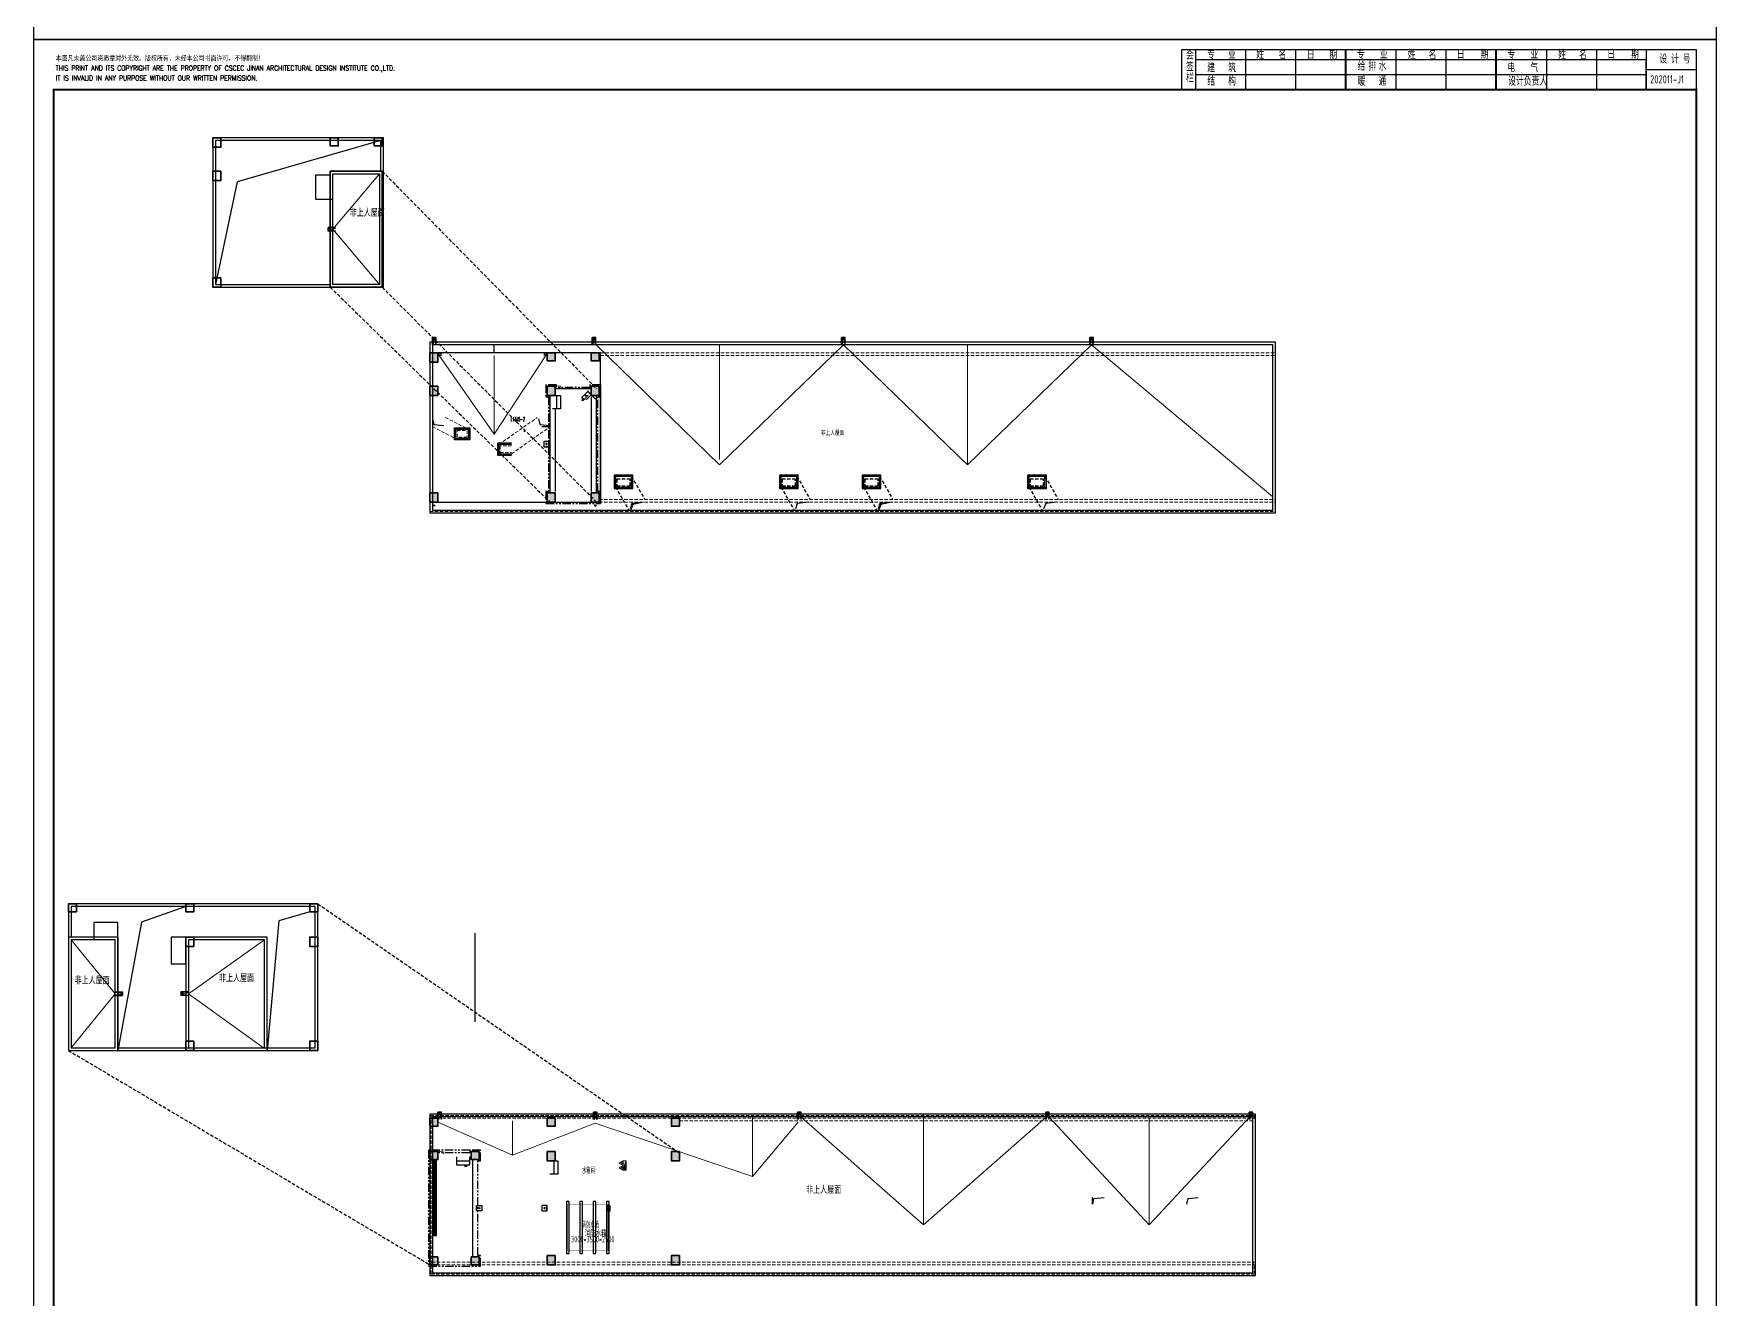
# Model space of a CAD drawing. Extents: x 196430 to 818205, y 904526 to 1974626.
# Drawn here: x 692055 to 818205, y 988390 to 1083315 of the extents above; entities that cross this region are included whole.
import ezdxf
from ezdxf.enums import TextEntityAlignment as Align

# ---------------------------------------------------------------- set-up
doc = ezdxf.new("R2010")
doc.units = 0
doc.header["$LTSCALE"] = 1000
doc.header["$MEASUREMENT"] = 0
doc.linetypes.add('arch-1#教学楼$0$( Hidden )', pattern=[0.375, 0.25, -0.125])
doc.linetypes.add('arch-1#教学楼$0$PHANTOM2', pattern=[1.25, 0.625, -0.125, 0.125, -0.125, 0.125, -0.125])
for name, color, linetype in [('arch', 8, 'Continuous'), ('arch-1#教学楼$0$0.25', 8, 'Continuous'), ('arch-1#教学楼$0$_0', 8, 'Continuous'), ('arch-1#教学楼$0$A-ANNO-TEXT', 8, 'Continuous'), ('arch-1#教学楼$0$A-FINI', 8, 'Continuous'), ('arch-1#教学楼$0$EQUIP_消防', 8, 'Continuous'), ('arch-1#教学楼$0$line', 8, 'Continuous'), ('arch-1#教学楼$0$LVTRY', 8, 'Continuous'), ('arch-1#教学楼$0$PUB_TEXT', 8, 'Continuous'), ('arch-1#教学楼$0$VPIPE-雨水', 8, 'Continuous'), ('arch-1#教学楼$0$WATER', 8, 'Continuous'), ('arch-1#教学楼$0$保温', 8, 'Continuous'), ('arch-1#教学楼$0$柱填充', 8, 'Continuous'), ('arch-1#教学楼$0$水箱', 8, 'Continuous'), ('arch-1#教学楼$0$虚线墙体', 8, 'Continuous'), ('EQUIP-安防', 3, 'Continuous'), ('FRAME', 7, 'Continuous'), ('LWIRE', 4, 'Continuous')]:
    doc.layers.add(name, color=color, linetype=linetype)
for name, color, linetype, lineweight in [('arch-1#教学楼$0$3T_GLASS', 8, 'Continuous', 0), ('arch-1#教学楼$0$AXIS', 8, 'Continuous', 25), ('arch-1#教学楼$0$GPS-TXT', 8, 'Continuous', 25), ('arch-1#教学楼$0$HV-fm', 8, 'Continuous', 18), ('arch-1#教学楼$0$PUB_TITLE', 8, 'Continuous', 25), ('arch-1#教学楼$0$WINDOW', 8, 'Continuous', 25), ('arch-1#教学楼$0$砼柱', 8, 'Continuous', 35), ('arch-1#教学楼$0$细线', 8, 'Continuous', 13), ('GPS-TXT', 7, 'Continuous', 25), ('PUB_TITLE', 4, 'Continuous', 25)]:
    doc.layers.add(name, color=color, linetype=linetype, lineweight=lineweight)
doc.styles.add('_TEL_DIM', font='chmltxt.shx', dxfattribs={"width": 0.7, "height": 3.5, "bigfont": 'chmlhz.shx'})
doc.styles.add('arch-1#教学楼$0$_TCH_DIM_T3', font='SIMPLEX', dxfattribs={"width": 0.706, "bigfont": 'GBCBIG'})
doc.styles.add('arch-1#教学楼$0$chml', font='gbenor.shx', dxfattribs={"bigfont": 'gbcbig.shx'})
doc.styles.add('arch-1#教学楼$0$Standard', font='gbenor.shx', dxfattribs={"bigfont": 'gbcbig.shx'})
doc.styles.add('chml', font='CHMLTXT', dxfattribs={"width": 0.7, "bigfont": 'CHMLHZ'})
doc.styles.add('FRAME-1', font='simhei.ttf')
doc.styles.add('FRAME-3', font='romans.shx', dxfattribs={"width": 0.7, "bigfont": 'hztxt.shx'})
doc.styles.get("Standard").update_dxf_attribs({"font": 'gbenor.shx', "bigfont": 'gbcbig.shx'})
doc.styles.add('ZJ_zm', font='tssdeng(2).shx', dxfattribs={"width": 0.75, "bigfont": 'tssdchn(2).shx'})
doc.linetypes.add('arch-1#教学楼$0$XH_LINE', pattern='A,2,-0.2,["XH",arch-1#教学楼$0$Standard,S=0.15,R=0,X=-0.15,Y=-0.08],-0.15', length=2.35)

# ---------------------------------------------------------------- blocks, each defined once
blk = doc.blocks.new('arch-1#教学楼$0$wateroutlet')
at = {"layer": 'arch-1#教学楼$0$WATER'}
for p, q in [((917915, 751106), (917915, 751666)), ((918187, 751666), (917915, 751666)), ((917915, 751506), (917999, 751506)), ((917938, 751642), (917938, 751506)), ((917938, 751642), (918162, 751642)), ((918004, 751546), (917959, 751106)), ((918092, 751548), (918148, 751106)), ((918099, 751506), (918187, 751506)), ((918162, 751642), (918162, 751506)), ((918187, 751106), (918187, 751666))]:
    blk.add_line(p, q, dxfattribs=at)
blk.add_circle((918048, 751572), 55, dxfattribs=at)
blk.add_arc((918048, 751547), 44, 0.7795, 180.7795, dxfattribs=at)
blk = doc.blocks.new('arch-1#教学楼$0$ise')
blk.add_lwpolyline([(2324202, 887242), (2324202, 886842), (2323802, 886842), (2323802, 887242)], close=True)
blk.add_lwpolyline([(2323802, 887242), (2324172, 887212), (2324172, 886872), (2323802, 886842)])
at = {"layer": 'arch-1#教学楼$0$VPIPE-雨水'}
blk.add_circle((2324002, 887042), 50, dxfattribs=at)
blk = doc.blocks.new('arch-1#教学楼$0$z55')
at = {"layer": 'arch-1#教学楼$0$砼柱', "lineweight": 35}
for points in [[(5532631, 52798), (5532031, 52798), (5532031, 52098), (5532631, 52098)], [(5541431, 52798), (5540831, 52798), (5540831, 52198), (5541431, 52198)], [(5544731, 52798), (5544131, 52798), (5544131, 52198), (5544731, 52198)], [(5532631, 50298), (5532031, 50298), (5532031, 49598), (5532631, 49598)], [(5541431, 50298), (5540831, 50298), (5540831, 49598), (5541431, 49598)], [(5544731, 50298), (5544131, 50298), (5544131, 49598), (5544731, 49598)], [(5532631, 42298), (5532031, 42298), (5532031, 41598), (5532631, 41598)], [(5541431, 42298), (5540831, 42298), (5540831, 41598), (5541431, 41598)], [(5544731, 42298), (5544131, 42298), (5544131, 41598), (5544731, 41598)]]:
    blk.add_lwpolyline(points, close=True, dxfattribs=at)
blk = doc.blocks.new('arch-1#教学楼$0$z66')
at = {"layer": 'arch-1#教学楼$0$砼柱', "lineweight": 35}
for points in [[(5532631, 32452), (5532031, 32452), (5532031, 31852), (5532631, 31852)], [(5541431, 32452), (5540831, 32452), (5540831, 31852), (5541431, 31852)], [(5550731, 32452), (5550131, 32452), (5550131, 31852), (5550731, 31852)], [(5532631, 29952), (5532031, 29952), (5532031, 29352), (5532631, 29352)], [(5535732, 29952), (5535132, 29952), (5535132, 29352), (5535732, 29352)], [(5541431, 29952), (5540831, 29952), (5540831, 29252), (5541431, 29252)], [(5550731, 29952), (5550131, 29952), (5550131, 29252), (5550731, 29252)], [(5532631, 22052), (5532031, 22052), (5532031, 21452), (5532631, 21452)], [(5535732, 22052), (5535132, 22052), (5535132, 21452), (5535732, 21452)], [(5541431, 22152), (5540831, 22152), (5540831, 21452), (5541431, 21452)], [(5550731, 22152), (5550131, 22152), (5550131, 21452), (5550731, 21452)]]:
    blk.add_lwpolyline(points, close=True, dxfattribs=at)
blk = doc.blocks.new('arch-1#教学楼$0$z77')
at = {"layer": 'arch-1#教学楼$0$砼柱', "lineweight": 35}
for points in [[(5532631, 12879), (5532031, 12879), (5532031, 12279), (5532631, 12279)], [(5541431, 12879), (5540831, 12879), (5540831, 12279), (5541431, 12279)], [(5544731, 12879), (5544131, 12879), (5544131, 12279), (5544731, 12279)], [(5532631, 10179), (5532031, 10179), (5532031, 9479), (5532631, 9479)], [(5541431, 10179), (5540831, 10179), (5540831, 9479), (5541431, 9479)], [(5544731, 10179), (5544131, 10179), (5544131, 9479), (5544731, 9479)], [(5532631, 2379), (5532031, 2379), (5532031, 1679), (5532631, 1679)], [(5541431, 2379), (5540831, 2379), (5540831, 1679), (5541431, 1679)], [(5544731, 2379), (5544131, 2379), (5544131, 1679), (5544731, 1679)]]:
    blk.add_lwpolyline(points, close=True, dxfattribs=at)
blk = doc.blocks.new('arch-1#教学楼$0$5zw')
at = {"layer": 'arch-1#教学楼$0$柱填充'}
h = blk.add_hatch(color=251, dxfattribs=at)
h.dxf.hatch_style = 1
h.paths.add_polyline_path([(5503037, 278635), (5502437, 278635), (5502437, 278035), (5503037, 278035)])
h.paths.add_polyline_path([(5503037, 276135), (5502437, 276135), (5502437, 275435), (5503037, 275435)])
h.paths.add_polyline_path([(5503037, 268135), (5502437, 268135), (5502437, 267435), (5503037, 267435)])
h.paths.add_polyline_path([(5499737, 278635), (5499137, 278635), (5499137, 278035), (5499737, 278035)])
h.paths.add_polyline_path([(5499737, 276135), (5499137, 276135), (5499137, 275435), (5499737, 275435)])
h.paths.add_polyline_path([(5499737, 268135), (5499137, 268135), (5499137, 267435), (5499737, 267435)])
h.paths.add_polyline_path([(5490937, 276135), (5490337, 276135), (5490337, 275435), (5490937, 275435)])
h.paths.add_polyline_path([(5490937, 278635), (5490337, 278635), (5490337, 277935), (5490937, 277935)])
h.paths.add_polyline_path([(5490937, 268135), (5490337, 268135), (5490337, 267435), (5490937, 267435)])
h = blk.add_hatch(color=251, dxfattribs=at)
h.dxf.hatch_style = 1
h.paths.add_polyline_path([(5509037, 221235), (5508437, 221235), (5508437, 220635), (5509037, 220635)])
h.paths.add_polyline_path([(5509037, 218735), (5508437, 218735), (5508437, 218035), (5509037, 218035)])
h.paths.add_polyline_path([(5509037, 210935), (5508437, 210935), (5508437, 210235), (5509037, 210235)])
h.paths.add_polyline_path([(5499737, 221235), (5499137, 221235), (5499137, 220635), (5499737, 220635)])
h.paths.add_polyline_path([(5499737, 218735), (5499137, 218735), (5499137, 218035), (5499737, 218035)])
h.paths.add_polyline_path([(5499737, 210935), (5499137, 210935), (5499137, 210235), (5499737, 210235)])
h.paths.add_polyline_path([(5494038, 218735), (5493438, 218735), (5493438, 218135), (5494038, 218135)])
h.paths.add_polyline_path([(5494038, 210835), (5493438, 210835), (5493438, 210235), (5494038, 210235)])
h.paths.add_polyline_path([(5490937, 218735), (5490337, 218735), (5490337, 218135), (5490937, 218135)])
h.paths.add_polyline_path([(5490937, 221235), (5490337, 221235), (5490337, 220635), (5490937, 220635)])
h.paths.add_polyline_path([(5490937, 210835), (5490337, 210835), (5490337, 210235), (5490937, 210235)])
h = blk.add_hatch(color=251, dxfattribs=at)
h.dxf.hatch_style = 1
h.paths.add_polyline_path([(5490937, 166935), (5490337, 166935), (5490337, 166235), (5490937, 166235)])
h.paths.add_polyline_path([(5490937, 169635), (5490337, 169635), (5490337, 169035), (5490937, 169035)])
h.paths.add_polyline_path([(5499737, 169635), (5499137, 169635), (5499137, 169035), (5499737, 169035)])
h.paths.add_polyline_path([(5503037, 169635), (5502437, 169635), (5502437, 169035), (5503037, 169035)])
h.paths.add_polyline_path([(5499737, 166935), (5499137, 166935), (5499137, 166235), (5499737, 166235)])
h.paths.add_polyline_path([(5503037, 166935), (5502437, 166935), (5502437, 166235), (5503037, 166235)])
h.paths.add_polyline_path([(5503037, 159135), (5502437, 159135), (5502437, 158435), (5503037, 158435)])
h.paths.add_polyline_path([(5490937, 159135), (5490337, 159135), (5490337, 158435), (5490937, 158435)])
h.paths.add_polyline_path([(5499737, 159135), (5499137, 159135), (5499137, 158435), (5499737, 158435)])
at = {"layer": 'arch-1#教学楼$0$AXIS'}
blk.add_line((5493738, 228467), (5493738, 235106), dxfattribs=at)
at = {"layer": 'arch-1#教学楼$0$_0'}
for name, p in [('arch-1#教学楼$0$z55', (-41694, 225838)), ('arch-1#教学楼$0$z66', (-41694, 188783)), ('arch-1#教学楼$0$z77', (-41694, 156757))]:
    blk.add_blockref(name, p, dxfattribs=at)
blk = doc.blocks.new('arch-1#教学楼$0$WEQWESDA')
at = {"layer": 'arch-1#教学楼$0$HV-fm'}
h = blk.add_hatch(dxfattribs=at)
h.set_pattern_fill('ANSI31', angle=270, style=0)
h.set_pattern_definition([(315, (-693696.34586, 2541731.43045), (0.088388347648, 0.088388347648), [])])
edge = h.paths.add_edge_path()
edge.add_line((477846, 567113), (477846, 566912))
edge.add_line((477846, 566912), (478546, 566913))
edge.add_line((478546, 566913), (477846, 567113))
at = {"layer": 'arch-1#教学楼$0$HV-fm', "color": 7}
for p, q in [((477846, 567113), (477846, 566913)), ((477846, 567113), (478546, 566913)), ((478546, 567113), (477847, 567113)), ((478546, 567113), (478546, 566913))]:
    blk.add_line(p, q, dxfattribs=at)
at = {"layer": 'arch-1#教学楼$0$HV-fm', "color": 7, "linetype": 'arch-1#教学楼$0$XH_LINE', "ltscale": 1.5}
blk.add_lwpolyline([(478546, 566913), (477846, 566913)], dxfattribs=at)
blk = doc.blocks.new('arch-1#教学楼$0$37')
at = {"linetype": 'Continuous'}
for p, q in [((350, 606), (0, 0)), ((0, 0), (700, 0)), ((700, 0), (350, 606))]:
    blk.add_line(p, q, dxfattribs=at)
at = {"linetype": 'Continuous', "const_width": 210}
blk.add_lwpolyline([(455, 202), (245, 202)], dxfattribs=at)
blk = doc.blocks.new('arch-1#教学楼$0$WERWERSGFDFGFG')
at = {"layer": 'arch-1#教学楼$0$HV-fm', "color": 7, "linetype": 'arch-1#教学楼$0$XH_LINE', "ltscale": 1.5, "xscale": 0.5, "yscale": 0.5, "zscale": 0.5}
for p in [(477846, 567426), (478196, 567426)]:
    blk.add_blockref('arch-1#教学楼$0$37', p, dxfattribs=at)
blk = doc.blocks.new('arch-1#教学楼$0$2020_0414_112949', base_point=(2185330, 478765))
at = {"layer": 'arch-1#教学楼$0$EQUIP_消防'}
for name, p in [('arch-1#教学楼$0$WEQWESDA', (1706784, -88148)), ('arch-1#教学楼$0$WERWERSGFDFGFG', (1706785, -88461))]:
    blk.add_blockref(name, p, dxfattribs=at)
blk = doc.blocks.new('arch-1#教学楼$0$2018_0320_202854')
for p, q in [((0, 0), (146, 432)), ((146, 0), (0, 432))]:
    blk.add_line(p, q)
blk.add_lwpolyline([(0, 0), (0, 432), (146, 432), (146, 0)], close=True)
blk = doc.blocks.new('arch-1#教学楼')
for points in [[(5271404, 114083), (5260620, 110989), (5259004, 103283)], [(5267604, 111783), (5271504, 111783), (5271504, 103083), (5267604, 103083), (5267604, 111783)], [(5267604, 111783), (5267604, 103083), (5271504, 103083), (5271504, 111783), (5267604, 111783)], [(5275075, 86170), (5338475, 86170), (5338475, 98970), (5332475, 98970), (5332475, 98970), (5328875, 98970), (5328875, 98970), (5275075, 98970), (5275075, 87070), (5275075, 86970), (5275075, 86170)], [(5287475, 98170), (5275075, 98170)], [(5287875, 98170), (5275075, 98170), (5275075, 86970), (5287875, 86970), (5287875, 98170)], [(5287175, 86970), (5287775, 86970), (5287775, 87670), (5287575, 87670), (5287575, 94970), (5287775, 94970), (5287775, 95670), (5287175, 95670), (5287175, 95470), (5284475, 95470), (5284475, 95670), (5283875, 95670), (5283875, 94970), (5284075, 94970), (5284075, 87670), (5283875, 87670), (5283875, 86970), (5287775, 86970)], [(5284275, 94970), (5284575, 94970), (5284575, 93970), (5284275, 93970)], [(5284575, 94970), (5284875, 94970), (5284875, 93970), (5284575, 93970)], [(5287175, 94870), (5287175, 87770)], [(5275275, 93220), (5275358, 92802), (5276125, 92720)], [(5283225, 93220), (5283308, 92803), (5284075, 92720)], [(5283225, 93220), (5283308, 92802), (5284075, 92720)], [(5275275, 87170), (5275275, 86970)], [(5251672, 54349), (5247972, 54349), (5247972, 45849), (5251672, 45849), (5251672, 54349)], [(5251672, 54349), (5247972, 54349), (5247972, 45849), (5251672, 45849)], [(5251672, 54349), (5251672, 45849)], [(5256772, 54349), (5256772, 45849), (5262872, 45849), (5262872, 54149), (5262872, 54349), (5256772, 54349)], [(5275275, 40570), (5275275, 40770)], [(5336975, 29770), (5336975, 40770), (5336775, 40770)], [(5336775, 40570), (5336775, 40770)], [(5275075, 38270), (5275075, 29770)], [(5277075, 37870), (5277075, 37570), (5278075, 37570), (5278075, 37870)], [(5277075, 37570), (5277075, 37270), (5278075, 37270), (5278075, 37570)], [(5277675, 37170), (5277875, 37170)], [(5284075, 37570), (5284375, 37570), (5284375, 36570), (5284075, 36570)], [(5284375, 37570), (5284675, 37570), (5284675, 36570), (5284375, 36570)], [(5324775, 34320), (5324858, 34737), (5325625, 34820)], [(5331825, 34320), (5331908, 34737), (5332675, 34820)], [(5336775, 29970), (5336775, 29770)]]:
    blk.add_lwpolyline(points)
for points in [[(5267804, 111583), (5271304, 111583), (5271304, 103283), (5267804, 103283)], [(5275275, 98770), (5275275, 86370), (5284275, 86370), (5284275, 86370), (5338275, 86370), (5338275, 98770), (5332675, 98770), (5332675, 98770), (5328675, 98770), (5328675, 98770)], [(5251472, 54149), (5248172, 54149), (5248172, 46049), (5251472, 46049)], [(5256972, 54149), (5256972, 46049), (5262672, 46049), (5262672, 54149)]]:
    blk.add_lwpolyline(points, close=True)
at = {"layer": 'arch-1#教学楼$0$0.25'}
for centre in [(5275395, 86708), (5287475, 86708)]:
    blk.add_circle(centre, 50, dxfattribs=at)
at = {"layer": 'arch-1#教学楼$0$3T_GLASS'}
for points in [[(5271304, 111583), (5267804, 107433), (5271304, 103283)], [(5287578, 98717), (5296775, 89770), (5306075, 98770)], [(5296775, 90170), (5296775, 98770)], [(5306075, 98770), (5315375, 89770), (5324675, 98770)], [(5315375, 89770), (5315375, 98770)], [(5324675, 98770), (5338275, 87378)], [(5283775, 97970), (5279894, 92078), (5275775, 97970)], [(5279894, 92078), (5279894, 97970)], [(5248172, 54149), (5251472, 50099), (5248172, 46049)], [(5262672, 54149), (5256972, 50099), (5262594, 46049)], [(5275675, 40470), (5281275, 38001), (5287475, 40406)], [(5281275, 38001), (5281275, 40570)], [(5287475, 40406), (5299271, 36407)], [(5299271, 36407), (5299271, 40870)], [(5302687, 40470), (5299271, 36407)], [(5302875, 40870), (5312075, 32770), (5321287, 40870)], [(5312075, 32770), (5312075, 41070)], [(5321475, 40870), (5329002, 32770), (5336547, 40870)], [(5329002, 32770), (5329002, 40770)]]:
    blk.add_lwpolyline(points, dxfattribs=at)
at = {"layer": 'arch-1#教学楼$0$_0'}
for points in [[(5267604, 111483), (5266504, 111483), (5266504, 109983), (5266504, 109683), (5267804, 109683)], [(5279894, 98170), (5279894, 98770)], [(5275775, 97970), (5275775, 98170), (5275895, 98170), (5275895, 97970), (5275775, 97970)], [(5283655, 97970), (5283655, 98170), (5283775, 98170), (5283775, 97970), (5283655, 97970)], [(5284475, 93970), (5284475, 87770)], [(5276915, 92537), (5277013, 92435)], [(5277013, 92435), (5277963, 92435), (5277963, 91735), (5277013, 91735), (5277013, 92435)], [(5278063, 92535), (5277963, 92435)], [(5282129, 92348), (5282129, 92248)], [(5277013, 91735), (5276913, 91635)], [(5278063, 91635), (5277963, 91735)], [(5281201, 91399), (5280151, 91399), (5280151, 90498), (5281201, 90498)], [(5281201, 91299), (5280251, 91299), (5280251, 90598), (5281201, 90598)], [(5280251, 90598), (5280151, 90498)], [(5288887, 89003), (5288987, 88903)], [(5288987, 88903), (5288987, 88103), (5290187, 88103), (5290187, 88903), (5288987, 88903)], [(5290187, 88903), (5290287, 89003)], [(5301287, 89003), (5301387, 88903)], [(5301387, 88903), (5301387, 88103), (5302587, 88103), (5302587, 88903), (5301387, 88903)], [(5302587, 88903), (5302687, 89003)], [(5307487, 89003), (5307587, 88903)], [(5307587, 88903), (5307587, 88103), (5308787, 88103), (5308787, 88903), (5307587, 88903)], [(5308787, 88903), (5308887, 89003)], [(5319887, 89003), (5319987, 88903)], [(5319987, 88903), (5319987, 88103), (5321187, 88103), (5321187, 88903), (5319987, 88903)], [(5321187, 88903), (5321287, 89003)], [(5288987, 88103), (5288887, 88003)], [(5290187, 88103), (5290287, 88003)], [(5301387, 88103), (5301287, 88003)], [(5302587, 88103), (5302687, 88003)], [(5307587, 88103), (5307487, 88003)], [(5308787, 88103), (5308887, 88003)], [(5319987, 88103), (5319887, 88003)], [(5321187, 88103), (5321287, 88003)], [(5291075, 86970), (5290279, 86783), (5290075, 86270)], [(5291075, 86970), (5290202, 86870), (5290075, 86471)], [(5303475, 86970), (5302602, 86870), (5302475, 86471)], [(5309675, 86970), (5308878, 86783), (5308675, 86270)], [(5309675, 86970), (5308878, 86783), (5308675, 86270)], [(5309675, 86970), (5308802, 86870), (5308675, 86471)], [(5322075, 86970), (5321256, 86871), (5321075, 86470)], [(5256772, 56649), (5253457, 55470), (5251672, 45849)], [(5266072, 56249), (5263740, 55582), (5262872, 45849)], [(5251672, 54349), (5251672, 55449), (5249872, 55449), (5249872, 54149)], [(5256772, 54349), (5255672, 54349), (5255672, 52849), (5255672, 52349), (5256772, 52349), (5256772, 54349)], [(5275075, 41070), (5275075, 28970), (5336975, 28970), (5336975, 41070), (5275075, 41070)], [(5275575, 37670), (5275375, 37670), (5275375, 32170), (5275275, 32170), (5275275, 31970), (5275575, 31970), (5275575, 37670)], [(5278275, 37670), (5278275, 30370)], [(5324725, 34820), (5324725, 34320)]]:
    blk.add_lwpolyline(points, dxfattribs=at)
for points in [[(5276915, 92537), (5278063, 92535), (5278063, 91635), (5276913, 91635)], [(5288887, 89003), (5288887, 88003), (5290287, 88003), (5290287, 89003)], [(5301287, 89003), (5301287, 88003), (5302687, 88003), (5302687, 89003)], [(5307487, 89003), (5307487, 88003), (5308887, 88003), (5308887, 89003)], [(5319887, 89003), (5319887, 88003), (5321287, 88003), (5321287, 89003)], [(5275275, 40870), (5275275, 29170), (5336775, 29170), (5336775, 40870)]]:
    blk.add_lwpolyline(points, close=True, dxfattribs=at)
at = {"layer": 'arch-1#教学楼$0$A-FINI'}
for points in [[(5271604, 114283), (5258804, 114283), (5258804, 103083), (5271604, 103083), (5271604, 114283)], [(5271404, 111783), (5271404, 114083), (5259004, 114083), (5259004, 103283), (5267604, 103283)], [(5275075, 98970), (5275075, 86170), (5338475, 86170), (5338475, 98970)], [(5287875, 95770), (5287875, 86870)], [(5266672, 56849), (5247972, 56849), (5247972, 45849), (5266672, 45849), (5266672, 56849)], [(5266672, 56849), (5247972, 56849), (5247972, 45849), (5266672, 45849), (5266672, 56849)], [(5266472, 46049), (5266472, 56649), (5248172, 56649), (5248172, 54349)], [(5251672, 46049), (5266472, 46049)], [(5275075, 41070), (5275075, 28970), (5336975, 28970), (5336975, 41070), (5275075, 41070)]]:
    blk.add_lwpolyline(points, dxfattribs=at)
at = {"layer": 'arch-1#教学楼$0$LVTRY'}
blk.add_line((5284075, 92620), (5283475, 92620), dxfattribs=at)
at = {"layer": 'arch-1#教学楼$0$PUB_TITLE'}
for points in [[(5245367, 121668), (5371517, 121668), (5371517, 300018), (5245367, 300018)], [(5245367, -56682), (5371517, -56682), (5371517, 121668), (5245367, 121668)]]:
    blk.add_lwpolyline(points, close=True, dxfattribs=at)
at = {"layer": 'arch-1#教学楼$0$WINDOW', "const_width": 50}
for points in [[(5284475, 95470), (5284475, 95670), (5284875, 95670), (5284875, 95470)], [(5275675, 38066), (5275675, 38266), (5276075, 38266), (5276075, 38066)]]:
    blk.add_lwpolyline(points, dxfattribs=at)
at = {"layer": 'arch-1#教学楼$0$WINDOW', "ltscale": 100}
blk.add_lwpolyline([(5275495, 37670), (5275455, 37670), (5275455, 32090), (5275275, 32090), (5275275, 32050), (5275495, 32050)], close=True, dxfattribs=at)
at = {"layer": 'arch-1#教学楼$0$WINDOW', "color": 8}
for points in [[(5285524, 30620), (5285524, 34520), (5285324, 34520), (5285324, 30620)], [(5286524, 30620), (5286524, 34520), (5286324, 34520), (5286324, 30620)], [(5287524, 30620), (5287524, 34520), (5287324, 34520), (5287324, 30620)], [(5288524, 30620), (5288524, 34520), (5288324, 34520), (5288324, 30620)]]:
    blk.add_lwpolyline(points, close=True, dxfattribs=at)
at = {"layer": 'arch-1#教学楼$0$保温', "linetype": 'arch-1#教学楼$0$PHANTOM2'}
for points in [[(5287875, 86870), (5287875, 87770), (5287675, 87770), (5287675, 94870), (5287875, 94870), (5287875, 95770), (5287075, 95770), (5287075, 95570), (5284575, 95570), (5284575, 95770), (5283775, 95770), (5283775, 94870), (5283975, 94870), (5283975, 87770), (5283775, 87770), (5283775, 86870)], [(5287875, 86870), (5287875, 87770), (5287675, 87770), (5287675, 94870), (5287875, 94870), (5287875, 95770), (5287075, 95770), (5287075, 95570), (5284575, 95570), (5284575, 95770), (5283775, 95770), (5283775, 94870), (5283975, 94870), (5283975, 87770), (5283775, 87770), (5283775, 86870)], [(5274975, 29670), (5278875, 29670), (5278875, 30470), (5278675, 30470), (5278675, 37570), (5278875, 37570), (5278875, 38370), (5278075, 38370), (5278075, 38370), (5275775, 38370), (5275775, 38370), (5274975, 38370)], [(5274975, 29670), (5278875, 29670), (5278875, 30470), (5278675, 30470), (5278675, 37570), (5278875, 37570), (5278875, 38370), (5278075, 38370), (5278075, 38170), (5275775, 38170), (5275775, 38370), (5274975, 38370)]]:
    blk.add_lwpolyline(points, close=True, dxfattribs=at)
at = {"layer": 'arch-1#教学楼$0$水箱', "const_width": 30}
blk.add_lwpolyline([(5288425, 34320), (5285424, 34320), (5285424, 30820), (5288425, 30820)], close=True, dxfattribs=at)
at = {"layer": 'arch-1#教学楼$0$砼柱', "lineweight": 35}
for points in [[(5259404, 114283), (5258804, 114283), (5258804, 113583), (5259404, 113583)], [(5268204, 114283), (5267604, 114283), (5267604, 113683), (5268204, 113683)], [(5271504, 114283), (5270904, 114283), (5270904, 113683), (5271504, 113683)], [(5259404, 111783), (5258804, 111783), (5258804, 111083), (5259404, 111083)], [(5259404, 103783), (5258804, 103783), (5258804, 103083), (5259404, 103083)], [(5248572, 56849), (5247972, 56849), (5247972, 56249), (5248572, 56249)], [(5257372, 56849), (5256772, 56849), (5256772, 56249), (5257372, 56249)], [(5266672, 56849), (5266072, 56849), (5266072, 56249), (5266672, 56249)], [(5257372, 54349), (5256772, 54349), (5256772, 53649), (5257372, 53649)], [(5266672, 54349), (5266072, 54349), (5266072, 53649), (5266672, 53649)], [(5257372, 46549), (5256772, 46549), (5256772, 45849), (5257372, 45849)], [(5266672, 46549), (5266072, 46549), (5266072, 45849), (5266672, 45849)], [(5284475, 40770), (5283875, 40770), (5283875, 40170), (5284475, 40170)]]:
    blk.add_lwpolyline(points, close=True, dxfattribs=at)
at = {"layer": 'arch-1#教学楼$0$细线', "linetype": 'arch-1#教学楼$0$( Hidden )'}
for points in [[(5287875, 98170), (5338475, 98170)], [(5287875, 97970), (5338475, 97970)], [(5275275, 92620), (5277013, 91735)], [(5276225, 93320), (5277963, 92435)], [(5280251, 91299), (5283125, 93320)], [(5281201, 90598), (5284075, 92620)], [(5281201, 91199), (5280351, 91199), (5280351, 90698), (5281201, 90698)], [(5287775, 87170), (5338475, 87170)], [(5275075, 86270), (5338475, 86270)], [(5287775, 86970), (5338475, 86970)], [(5336875, 40770), (5336875, 40970), (5275175, 40970), (5275175, 29070), (5336875, 29070), (5336875, 29770)], [(5275275, 40770), (5336775, 40770)], [(5293775, 40570), (5336775, 40570)], [(5336975, 29970), (5275075, 29970)], [(5336975, 29770), (5275075, 29770)]]:
    blk.add_lwpolyline(points, dxfattribs=at)
blk.add_lwpolyline([(5277113, 92335), (5277863, 92335), (5277863, 91835), (5277113, 91835)], close=True, dxfattribs=at)
at = {"layer": 'arch-1#教学楼$0$虚线墙体', "color": 251, "linetype": 'arch-1#教学楼$0$( Hidden )'}
for points in [[(5271504, 111783), (5287575, 95470)], [(5267604, 103083), (5284075, 86970)], [(5271504, 103083), (5287575, 86970)], [(5290187, 88903), (5291175, 87170)], [(5302587, 88903), (5303575, 87170)], [(5308787, 88903), (5309775, 87170)], [(5321187, 88903), (5322175, 87170)], [(5288987, 88103), (5289975, 86370)], [(5301387, 88103), (5302375, 86370)], [(5307587, 88103), (5308575, 86370)], [(5319987, 88103), (5320975, 86370)], [(5266672, 56849), (5293775, 38170)], [(5247972, 45849), (5275075, 29770)]]:
    blk.add_lwpolyline(points, dxfattribs=at)
for points in [[(5289087, 88703), (5289087, 88203), (5290087, 88203), (5290087, 88703)], [(5301487, 88703), (5301487, 88203), (5302487, 88203), (5302487, 88703)], [(5307687, 88703), (5307687, 88203), (5308687, 88203), (5308687, 88703)], [(5320087, 88703), (5320087, 88203), (5321087, 88203), (5321087, 88703)]]:
    blk.add_lwpolyline(points, close=True, dxfattribs=at)
at = {"rotation": 180}
blk.add_blockref('arch-1#教学楼$0$2018_0320_202854', (5288571, 34224), dxfattribs=at)
at = {"layer": 'arch-1#教学楼$0$EQUIP_消防', "rotation": 90}
blk.add_blockref('arch-1#教学楼$0$2020_0414_112949', (5289775, 37570), dxfattribs=at)
at = {"layer": 'arch-1#教学楼$0$line', "xscale": -1}
for p, rotation in [((6019110, 1025476), 90), ((4500366, -867951), 270)]:
    blk.add_blockref('arch-1#教学楼$0$wateroutlet', p, dxfattribs=dict(at, rotation=rotation))
at = {"layer": 'arch-1#教学楼$0$line'}
for p in [(4357359, -652336), (4369327, -652336), (4388027, -652336), (4406627, -652336), (4357759, -710436), (4369424, -710436), (4384723, -710436), (4403323, -710436), (4418587, -710436)]:
    blk.add_blockref('arch-1#教学楼$0$wateroutlet', p, dxfattribs=at)
at = {"layer": 'arch-1#教学楼$0$line', "rotation": 90.00000000000001}
blk.add_blockref('arch-1#教学楼$0$wateroutlet', (6008078, -867951), dxfattribs=at)
at = {"layer": 'arch-1#教学楼$0$WATER', "xscale": -1, "rotation": 180}
for p in [(2959810, 978370), (2959673, 921062)]:
    blk.add_blockref('arch-1#教学楼$0$ise', p, dxfattribs=at)
at = {"layer": 'arch-1#教学楼$0$WATER', "rotation": 180}
blk.add_blockref('arch-1#教学楼$0$ise', (7602776, 921062), dxfattribs=at)
at = {"layer": 'arch-1#教学楼$0$细线', "linetype": 'arch-1#教学楼$0$( Hidden )'}
blk.add_blockref('arch-1#教学楼$0$5zw', (-215263, -180465), dxfattribs=at)
at = {"layer": 'arch-1#教学楼$0$A-ANNO-TEXT', "style": 'arch-1#教学楼$0$Standard'}
blk.add_text('非上人屋面', height=350, dxfattribs=at).set_placement((5304391, 91974))
at = {"layer": 'arch-1#教学楼$0$GPS-TXT', "style": 'arch-1#教学楼$0$chml', "width": 0.7}
for s, p in [('水箱间', (5286481, 36607, 0)), ('消防水箱', (5286481, 32528, 0)), ('3000*3500*2500', (5285658, 31466, 0))]:
    blk.add_text(s, height=450, dxfattribs=at).set_placement(p)
at = {"layer": 'arch-1#教学楼$0$PUB_TEXT', "style": 'arch-1#教学楼$0$Standard'}
for p in [(5269063, 108389), (5248441, 50825), (5259266, 50992), (5303279, 35114)]:
    blk.add_text('非上人屋面', height=525, dxfattribs=at).set_placement(p)
at = {"layer": 'arch-1#教学楼$0$PUB_TEXT', "color": 0, "linetype": 'ByBlock', "style": 'arch-1#教学楼$0$_TCH_DIM_T3', "width": 0.494118}
blk.add_text('L13J5-2', height=297.5, dxfattribs=at).set_placement((5281129, 93039))
blk = doc.blocks.new('$equip$00002965')
for p, q in [((-0.75, -0.1), (-0.75, 0.1)), ((-0.75, 0.1), (-0.46, 0.1)), ((-0.6, 0.35), (0.75, 0.35)), ((-0.6, 0.35), (-0.2, -0.35)), ((0.75, 0.35), (0.75, -0.35)), ((-0.75, -0.1), (-0.34, -0.1)), ((0.75, -0.35), (-0.2, -0.35))]:
    blk.add_line(p, q)
at = {"const_width": 0.04}
blk.add_lwpolyline([(-0.75, 0.1), (-0.75, -0.1), (-0.34, -0.1), (-0.2, -0.35), (0.75, -0.35), (0.75, 0.35), (-0.6, 0.35), (-0.46, 0.1), (-0.75, 0.1), (-0.75, -0.1)], dxfattribs=at)
for centre in [(0.1, 0.15), (-0.05, -0.05), (0.25, -0.05)]:
    blk.add_circle(centre, 0.05)
for p in [(-0.75, 0), (0.07, 0.35), (0.07, -0.35), (0.75, 0)]:
    blk.add_point(p)
for points in [[(0.06, 0.17), (0.14, 0.17), (0.05, 0.15), (0.15, 0.15)], [(0.06, 0.12), (0.14, 0.12), (0.05, 0.15), (0.15, 0.15)], [(0.07, 0.19), (0.12, 0.19), (0.06, 0.17), (0.14, 0.17)], [(0.07, 0.11), (0.12, 0.11), (0.06, 0.12), (0.14, 0.12)], [(0.1, 0.2), (0.1, 0.2), (0.07, 0.19), (0.12, 0.19)], [(0.1, 0.1), (0.1, 0.1), (0.07, 0.11), (0.12, 0.11)], [(-0.09, -0.03), (-0.01, -0.03), (-0.1, -0.05), (0, -0.05)], [(-0.09, -0.08), (-0.01, -0.08), (-0.1, -0.05), (0, -0.05)], [(-0.08, -0.01), (-0.03, -0.01), (-0.09, -0.03), (-0.01, -0.03)], [(-0.08, -0.09), (-0.03, -0.09), (-0.09, -0.08), (-0.01, -0.08)], [(-0.05, 0), (-0.05, 0), (-0.08, -0.01), (-0.03, -0.01)], [(-0.05, -0.1), (-0.05, -0.1), (-0.08, -0.09), (-0.03, -0.09)], [(0.21, -0.03), (0.29, -0.03), (0.2, -0.05), (0.3, -0.05)], [(0.21, -0.08), (0.29, -0.08), (0.2, -0.05), (0.3, -0.05)], [(0.22, -0.01), (0.27, -0.01), (0.21, -0.03), (0.29, -0.03)], [(0.22, -0.09), (0.27, -0.09), (0.21, -0.08), (0.29, -0.08)], [(0.25, 0), (0.25, 0), (0.22, -0.01), (0.27, -0.01)], [(0.25, -0.1), (0.25, -0.1), (0.22, -0.09), (0.27, -0.09)]]:
    blk.add_solid(points)
at = {"color": 7, "style": '_TEL_DIM', "flags": 1}
for tag in ['A', 'REMARK']:
    blk.add_attdef(tag, text='', height=0.00002, dxfattribs=at).set_placement((0, 0), align=Align.MIDDLE_CENTER)
blk = doc.blocks.new('$TelecSys$00000081')
for p, q in [((0.1, 0.1), (0.1, 0.1)), ((-1.15, -1.15), (-0.55, -0.55)), ((-0.1, -0.1), (-0.1, -0.1))]:
    blk.add_line(p, q)
at = {"const_width": 0.142}
blk.add_lwpolyline([(0.07, 0, 1), (-0.07, 0, 1)], format="xyb", close=True, dxfattribs=at)
blk.add_solid([(-0.62, -0.48), (-0.48, -0.62), (-0.1, -0.1)])
at = {"width": 0.8, "flags": 9}
blk.add_attdef('A', (0, 0), '', height=0.00002, rotation=180, dxfattribs=at)
blk = doc.blocks.new('A0')
at = {"layer": 'PUB_TITLE', "color": 0}
for p, q in [((518998, 594154), (553828, 594154)), ((518998, 591304), (518998, 594154)), ((518998, 591304), (518998, 593404)), ((520048, 591154), (520048, 594154)), ((520048, 593404), (531268, 593404)), ((523798, 591154), (523798, 594154)), ((527548, 591154), (527548, 594154)), ((531268, 591154), (531268, 594154)), ((531328, 591154), (531328, 594154)), ((531328, 593404), (542548, 593404)), ((535078, 591154), (535078, 594154)), ((538828, 591154), (538828, 594154)), ((542548, 594154), (542548, 591154)), ((542548, 591154), (542548, 594154)), ((542608, 591154), (542608, 594154)), ((542608, 593404), (553828, 593404)), ((546358, 591154), (546358, 594154)), ((550108, 591154), (550108, 594154)), ((553828, 594154), (557578, 594154)), ((553828, 594154), (553828, 591154)), ((553828, 591154), (553828, 593254)), ((557578, 591154), (557578, 594154)), ((518998, 591154), (518998, 592879)), ((520048, 592279), (531268, 592279)), ((531328, 592279), (542548, 592279)), ((542608, 592279), (553828, 592279)), ((553828, 592654), (557578, 592654))]:
    blk.add_line(p, q, dxfattribs=at)
blk.add_lwpolyline([(432928, 416554), (559078, 416554), (559078, 594904), (432928, 594904)], close=True, dxfattribs=at)
at = {"layer": 'PUB_TITLE', "color": 0, "const_width": 150}
blk.add_lwpolyline([(434428, 418054), (557578, 418054), (557578, 591154), (434428, 591154)], close=True, dxfattribs=at)
at = {"layer": 'PUB_TITLE', "color": 0}
for s, height, style, width, p in [('THIS PRINT AND ITS COPYRIGHT ARE THE PROPERTY OF CSCEC JINAN ARCHITECTURAL DESIGN INSTITUTE CO.,LTD.', 375, 'FRAME-3', 0.8, (434584, 592569)), ('本图凡未盖公司资质章对外无效。版权所有，未经本公司书面许可，不得翻制！', 375, 'FRAME-1', 0.85, (434584, 593319)), ('签', 600, 'ZJ_zm', 0.75, (519321, 592538)), ('会', 600, 'ZJ_zm', 0.75, (519321, 593400)), ('建', 600, 'ZJ_zm', 0.75, (520906, 592462)), ('专', 600, 'ZJ_zm', 0.75, (520906, 593438)), ('筑', 600, 'ZJ_zm', 0.75, (522478, 592469)), ('业', 600, 'ZJ_zm', 0.75, (522474, 593446)), ('姓', 600, 'ZJ_zm', 0.75, (524582, 593460)), ('名', 600, 'ZJ_zm', 0.75, (526256, 593442)), ('日', 600, 'ZJ_zm', 0.75, (528370, 593429)), ('期', 600, 'ZJ_zm', 0.75, (530067, 593434)), ('专', 600, 'ZJ_zm', 0.75, (532133, 593450)), ('给', 600, 'ZJ_zm', 0.75, (532193, 592570)), ('排', 600, 'ZJ_zm', 0.75, (532985, 592570)), ('水', 600, 'ZJ_zm', 0.75, (533758, 592578)), ('业', 600, 'ZJ_zm', 0.75, (533859, 593459)), ('姓', 600, 'ZJ_zm', 0.75, (535939, 593450)), ('名', 600, 'ZJ_zm', 0.75, (537506, 593432)), ('日', 600, 'ZJ_zm', 0.75, (539611, 593467)), ('期', 600, 'ZJ_zm', 0.75, (541405, 593472)), ('专', 600, 'ZJ_zm', 0.75, (543413, 593450)), ('电', 600, 'ZJ_zm', 0.75, (543414, 592485)), ('气', 600, 'ZJ_zm', 0.75, (545141, 592479)), ('业', 600, 'ZJ_zm', 0.75, (545139, 593459)), ('姓', 600, 'ZJ_zm', 0.75, (547219, 593450)), ('名', 600, 'ZJ_zm', 0.75, (548786, 593432)), ('日', 600, 'ZJ_zm', 0.75, (550891, 593467)), ('期', 600, 'ZJ_zm', 0.75, (552685, 593472)), ('设 计 号', 600, 'ZJ_zm', 0.75, (554808, 593119)), ('IT IS INVALID IN ANY PURPOSE WITHOUT OUR WRITTEN PERMISSION.', 375, 'FRAME-3', 0.8, (434584, 591819)), ('栏', 600, 'ZJ_zm', 0.75, (519321, 591692)), ('结', 600, 'ZJ_zm', 0.75, (520913, 591445)), ('构', 600, 'ZJ_zm', 0.75, (522478, 591453)), ('暖', 600, 'ZJ_zm', 0.75, (532193, 591445)), ('通', 600, 'ZJ_zm', 0.75, (533758, 591453)), ('设计负责人', 600, 'ZJ_zm', 0.75, (543473, 591445)), ('202011-J1', 600, 'ZJ_zm', 0.75, (554116, 591619))]:
    blk.add_text(s, height=height, dxfattribs=dict(at, style=style, width=width)).set_placement(p)

msp = doc.modelspace()

# ---------------------------------------------------------------- block references
at = {"layer": 'arch'}
msp.add_blockref('arch-1#教学楼', (-4553312, 961208), dxfattribs=at)
at = {"layer": 'EQUIP-安防', "xscale": 500, "yscale": 500, "zscale": 500, "rotation": 45}
msp.add_blockref('$equip$00002965', (733466, 1056089), dxfattribs=at)
at = {"layer": 'FRAME'}
for p in [(259127, 666322), (259127, 487972)]:
    msp.add_blockref('A0', p, dxfattribs=at)
at = {"layer": 'LWIRE', "xscale": 500, "yscale": 500, "zscale": 500, "rotation": 90}
msp.add_blockref('$TelecSys$00000081', (733607, 1056478), dxfattribs=at)

# ---------------------------------------------------------------- texts
at = {"layer": 'GPS-TXT', "style": 'chml', "width": 0.7}
msp.add_text('消防水箱', height=450, dxfattribs=at).set_placement((733373, 993095, 0))

doc.saveas('drawing.dxf')
